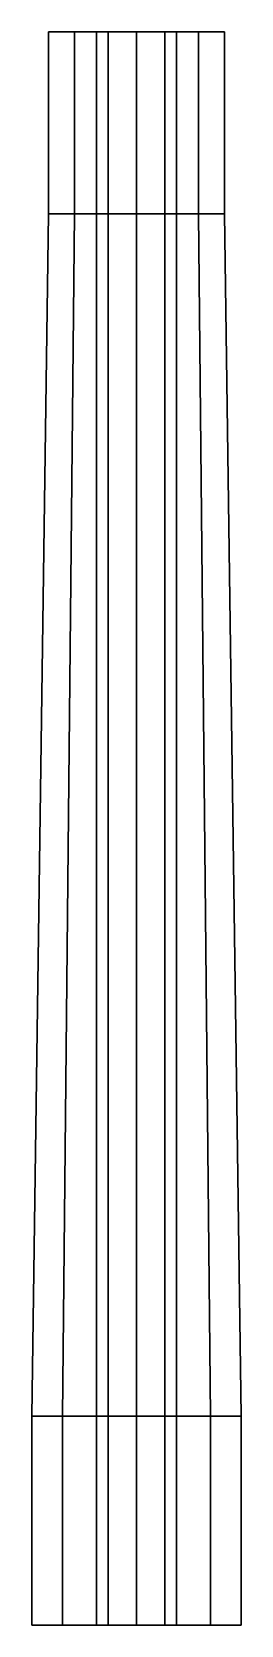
# Model space of a CAD drawing. Extents: x -0.5 to 0.5, y 4.22 to 11.84.
import ezdxf

# ---------------------------------------------------------------- set-up
doc = ezdxf.new("R2010")
doc.units = 0
doc.layers.add('GUNS', color=1, linetype='CONTINUOUS')

msp = doc.modelspace()

# ---------------------------------------------------------------- linework, layer by layer
at = {"layer": 'GUNS'}
for points in [[(-0.42, 11.84), (-0.297, 11.84, 0.297), (-0.1347, 11.84, 0.1347), (-0.1905, 11.84)], [(-0.42, 10.97), (-0.297, 10.97, 0.297), (-0.297, 11.84, 0.297), (-0.42, 11.84)], [(-0.297, 11.84, -0.297), (-0.42, 11.84), (-0.1905, 11.84), (-0.1347, 11.84, -0.1347)], [(-0.297, 10.97, -0.297), (-0.42, 10.97), (-0.42, 11.84), (-0.297, 11.84, -0.297)], [(0, 11.84, -0.42), (-0.297, 11.84, -0.297), (-0.1347, 11.84, -0.1347), (0, 11.84, -0.1905)], [(0, 10.97, -0.42), (-0.297, 10.97, -0.297), (-0.297, 11.84, -0.297), (0, 11.84, -0.42)], [(-0.297, 11.84, 0.297), (0, 11.84, 0.42), (0, 11.84, 0.1905), (-0.1347, 11.84, 0.1347)], [(-0.297, 10.97, 0.297), (0, 10.97, 0.42), (0, 11.84, 0.42), (-0.297, 11.84, 0.297)], [(-0.1347, 4.22, 0.1347), (-0.1905, 4.22), (-0.1905, 11.84), (-0.1347, 11.84, 0.1347)], [(-0.1905, 4.22), (-0.1347, 4.22, -0.1347), (-0.1347, 11.84, -0.1347), (-0.1905, 11.84)], [(-0.1347, 4.22, -0.1347), (0, 4.22, -0.1905), (0, 11.84, -0.1905), (-0.1347, 11.84, -0.1347)], [(0, 4.22, 0.1905), (-0.1347, 4.22, 0.1347), (-0.1347, 11.84, 0.1347), (0, 11.84, 0.1905)], [(0.297, 11.84, -0.297), (0, 11.84, -0.42), (0, 11.84, -0.1905), (0.1347, 11.84, -0.1347)], [(0.297, 10.97, -0.297), (0, 10.97, -0.42), (0, 11.84, -0.42), (0.297, 11.84, -0.297)], [(0, 4.22, -0.1905), (0.1347, 4.22, -0.1347), (0.1347, 11.84, -0.1347), (0, 11.84, -0.1905)], [(0, 11.84, 0.42), (0.297, 11.84, 0.297), (0.1347, 11.84, 0.1347), (0, 11.84, 0.1905)], [(0, 10.97, 0.42), (0.297, 10.97, 0.297), (0.297, 11.84, 0.297), (0, 11.84, 0.42)], [(0.1347, 4.22, 0.1347), (0, 4.22, 0.1905), (0, 11.84, 0.1905), (0.1347, 11.84, 0.1347)], [(0.297, 11.84, 0.297), (0.42, 11.84), (0.1905, 11.84), (0.1347, 11.84, 0.1347)], [(0.1905, 4.22), (0.1347, 4.22, 0.1347), (0.1347, 11.84, 0.1347), (0.1905, 11.84)], [(0.1347, 4.22, -0.1347), (0.1905, 4.22), (0.1905, 11.84), (0.1347, 11.84, -0.1347)], [(0.42, 11.84), (0.297, 11.84, -0.297), (0.1347, 11.84, -0.1347), (0.1905, 11.84)], [(0.297, 10.97, 0.297), (0.42, 10.97), (0.42, 11.84), (0.297, 11.84, 0.297)], [(0.42, 10.97), (0.297, 10.97, -0.297), (0.297, 11.84, -0.297), (0.42, 11.84)], [(-0.297, 10.97, 0.297), (-0.42, 10.97), (-0.5, 5.22), (-0.3536, 5.22, 0.3536)], [(-0.42, 10.97), (-0.297, 10.97, -0.297), (-0.3536, 5.22, -0.3536), (-0.5, 5.22)], [(-0.297, 10.97, -0.297), (0, 10.97, -0.42), (0, 5.22, -0.5), (-0.3536, 5.22, -0.3536)], [(0, 10.97, 0.42), (-0.297, 10.97, 0.297), (-0.3536, 5.22, 0.3536), (0, 5.22, 0.5)], [(0, 10.97, -0.42), (0.297, 10.97, -0.297), (0.3536, 5.22, -0.3536), (0, 5.22, -0.5)], [(0.297, 10.97, 0.297), (0, 10.97, 0.42), (0, 5.22, 0.5), (0.3536, 5.22, 0.3536)], [(0.42, 10.97), (0.297, 10.97, 0.297), (0.3536, 5.22, 0.3536), (0.5, 5.22)], [(0.297, 10.97, -0.297), (0.42, 10.97), (0.5, 5.22), (0.3536, 5.22, -0.3536)], [(-0.5, 4.22), (-0.3536, 4.22, 0.3536), (-0.3536, 5.22, 0.3536), (-0.5, 5.22)], [(-0.3536, 4.22, -0.3536), (-0.5, 4.22), (-0.5, 5.22), (-0.3536, 5.22, -0.3536)], [(0, 4.22, -0.5), (-0.3536, 4.22, -0.3536), (-0.3536, 5.22, -0.3536), (0, 5.22, -0.5)], [(-0.3536, 4.22, 0.3536), (0, 4.22, 0.5), (0, 5.22, 0.5), (-0.3536, 5.22, 0.3536)], [(0.3536, 4.22, -0.3536), (0, 4.22, -0.5), (0, 5.22, -0.5), (0.3536, 5.22, -0.3536)], [(0, 4.22, 0.5), (0.3536, 4.22, 0.3536), (0.3536, 5.22, 0.3536), (0, 5.22, 0.5)], [(0.3536, 4.22, 0.3536), (0.5, 4.22), (0.5, 5.22), (0.3536, 5.22, 0.3536)], [(0.5, 4.22), (0.3536, 4.22, -0.3536), (0.3536, 5.22, -0.3536), (0.5, 5.22)]]:
    msp.add_3dface(points, dxfattribs=at)

doc.saveas('drawing.dxf')
